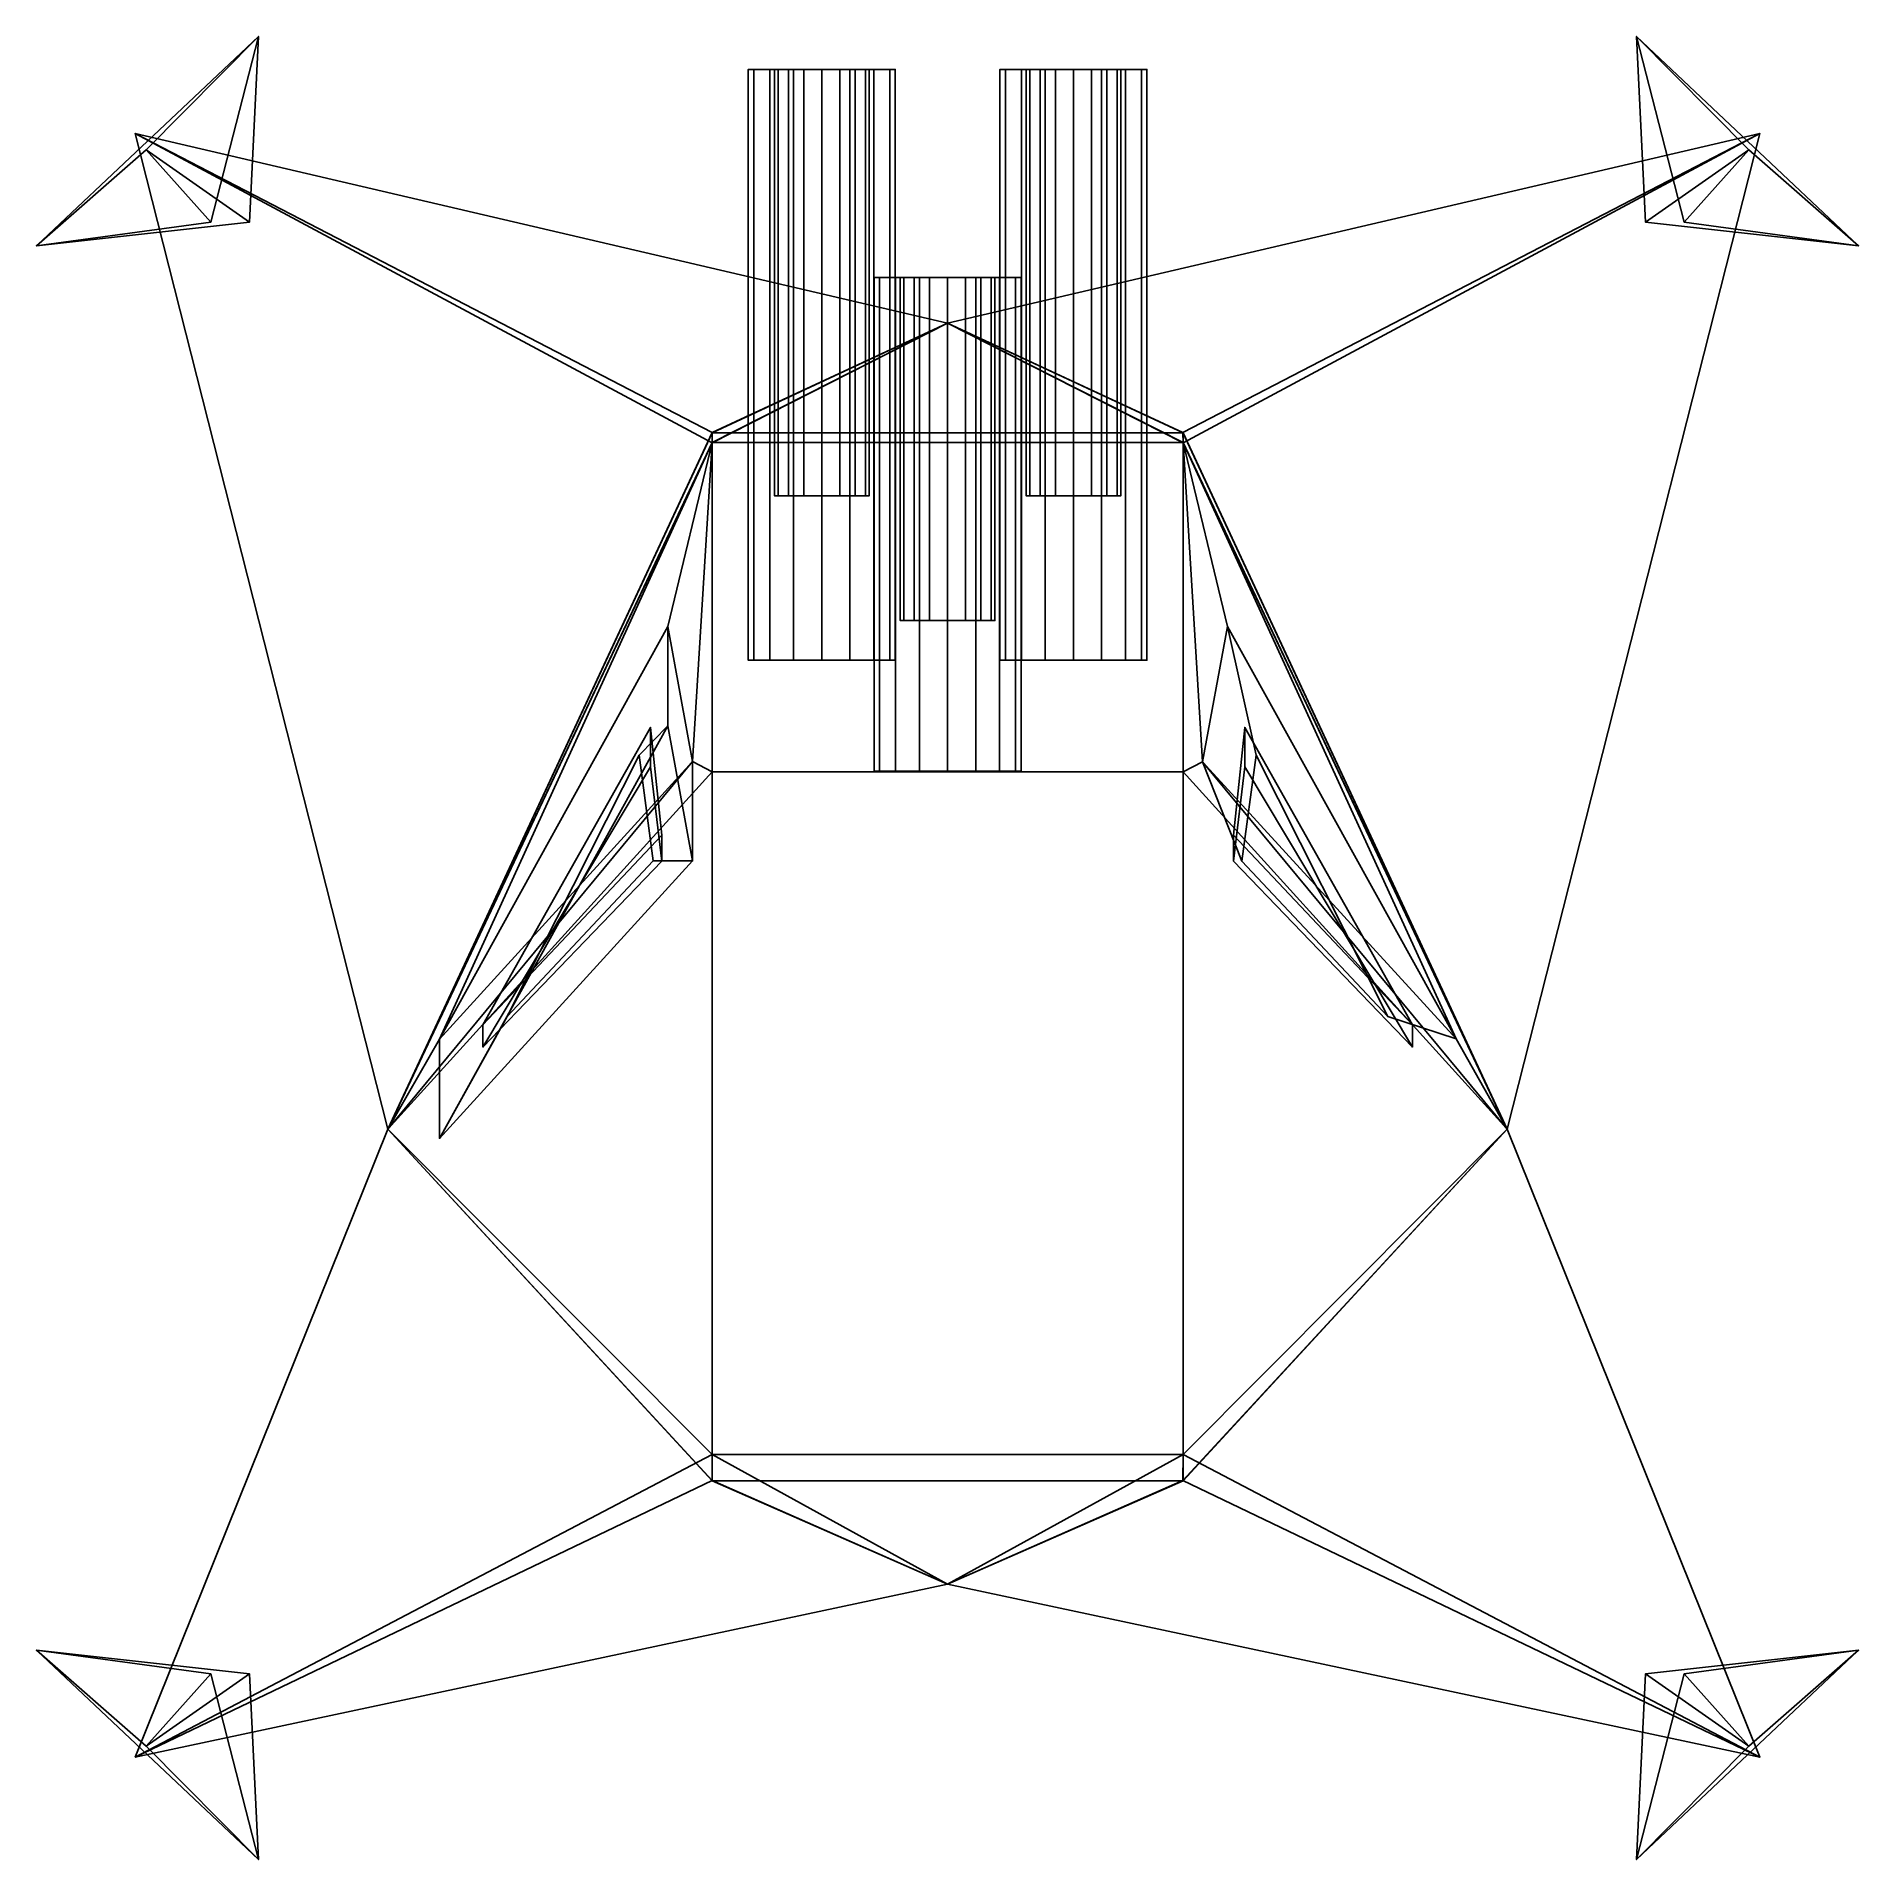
# Model space of a CAD drawing. Extents: x -3.35 to 3.35, y -3.38 to 3.33.
import ezdxf

# ---------------------------------------------------------------- set-up
doc = ezdxf.new("R2010")
doc.units = 0
for name, color, linetype in [('Cube4', 15, 'CONTINUOUS'), ('Cylinder', 15, 'CONTINUOUS'), ('Cylinder1', 15, 'CONTINUOUS'), ('Cylinder5', 15, 'CONTINUOUS'), ('Cylinder6', 15, 'CONTINUOUS'), ('Cylinder7', 15, 'CONTINUOUS'), ('NoName1', 15, 'CONTINUOUS'), ('NoName11', 15, 'CONTINUOUS'), ('NoName12', 15, 'CONTINUOUS'), ('NoName2', 15, 'CONTINUOUS'), ('NoName3', 15, 'CONTINUOUS'), ('NoName3001', 15, 'CONTINUOUS'), ('NoName3002', 15, 'CONTINUOUS'), ('NoName3003', 15, 'CONTINUOUS'), ('NoName4', 15, 'CONTINUOUS'), ('NoName4001', 15, 'CONTINUOUS'), ('NoName4002', 15, 'CONTINUOUS'), ('NoName4003', 15, 'CONTINUOUS')]:
    doc.layers.add(name, color=color, linetype=linetype)

msp = doc.modelspace()

# ---------------------------------------------------------------- linework, layer by layer
at = {"layer": 'Cube4', "color": 0}
for points in [[(0.867103, 1.870621, 0.659644), (-0.866547, 1.870623, 0.659644), (0.000082, 2.274316, -0.015327)], [(-0.866547, 1.833924, -0.43737), (0.000082, 2.274316, -0.015327), (-0.866547, 1.870623, 0.659644)], [(-0.866547, 1.833924, -0.43737), (0.867103, 1.833923, -0.43737), (0.000082, 2.274316, -0.015327)], [(0.867103, 1.870621, 0.659644), (0.000082, 2.274316, -0.015327), (0.867103, 1.833923, -0.43737)], [(-0.866547, 1.870623, 0.659644), (-2.060117, -0.693105, 0.365553), (-2.060123, -0.693104, -0.432787), (-0.866547, 1.833924, -0.43737)], [(-0.866547, 1.870623, 0.659644), (-0.866547, -1.891062, 0.659024), (-2.060117, -0.693105, 0.365553)], [(0.86671, -1.891062, 0.659024), (-0.866547, -1.891062, 0.659024), (-0.866547, 1.870623, 0.659644), (0.867103, 1.870621, 0.659644)], [(0.866713, 0.622166, -1.694406), (0.867103, 1.833923, -0.43737), (-0.866547, 1.833924, -0.43737), (-0.866547, 0.622166, -1.69464)], [(0.86671, -1.891062, 0.659024), (0.867103, 1.870621, 0.659644), (2.05983, -0.693744, 0.365427)], [(2.059834, -0.693744, -0.432246), (2.05983, -0.693744, 0.365427), (0.867103, 1.870621, 0.659644), (0.867103, 1.833923, -0.43737)], [(-0.866547, 0.622166, -1.69464), (-2.060123, -0.693104, -0.432787), (-0.866547, -1.987399, -0.657565)], [(0.86671, -1.987399, -0.657565), (0.866713, 0.622166, -1.694406), (-0.866547, 0.622166, -1.69464), (-0.866547, -1.987399, -0.657565)], [(0.86671, -1.987399, -0.657565), (2.059834, -0.693744, -0.432246), (0.866713, 0.622166, -1.694406)], [(-0.866547, -1.987399, -0.657565), (-2.060123, -0.693104, -0.432787), (-2.060117, -0.693105, 0.365553), (-0.866547, -1.891062, 0.659024)], [(2.05983, -0.693744, 0.365427), (2.059834, -0.693744, -0.432246), (0.86671, -1.987399, -0.657565), (0.86671, -1.891062, 0.659024)], [(-0.866547, -1.891062, 0.659024), (0.86671, -1.891062, 0.659024), (0.000082, -2.368162, -0.014574)], [(-0.866547, -1.891062, 0.659024), (0.000082, -2.368162, -0.014574), (-0.866547, -1.987399, -0.657565)], [(0.86671, -1.987399, -0.657565), (0.000082, -2.368162, -0.014574), (0.86671, -1.891062, 0.659024)], [(0.86671, -1.987399, -0.657565), (-0.866547, -1.987399, -0.657565), (0.000082, -2.368162, -0.014574)]]:
    msp.add_3dface(points, dxfattribs=at)
at = {"layer": 'Cube4', "color": 1}
for points in [[(-1.87085, -0.36147, -0.501075), (-0.866547, 1.833924, -0.43737), (-2.060123, -0.693104, -0.432787)], [(-1.029251, 1.157476, -0.779523), (-0.866547, 1.833924, -0.43737), (-1.87085, -0.36147, -0.501075)], [(-0.93852, 0.660025, -1.499107), (-0.866547, 1.833924, -0.43737), (-1.029251, 1.157476, -0.779523)], [(-0.866547, 0.622166, -1.69464), (-0.866547, 1.833924, -0.43737), (-0.93852, 0.660025, -1.499107)], [(0.866713, 0.622166, -1.694406), (0.938207, 0.65933, -1.498507), (0.867103, 1.833923, -0.43737)], [(1.02996, 1.157619, -0.779984), (1.871747, -0.361269, -0.501602), (0.867103, 1.833923, -0.43737)], [(0.938207, 0.65933, -1.498507), (1.02996, 1.157619, -0.779984), (0.867103, 1.833923, -0.43737)], [(1.871747, -0.361269, -0.501602), (2.059834, -0.693744, -0.432246), (0.867103, 1.833923, -0.43737)], [(1.136266, 0.683814, -0.842367), (1.02996, 1.157619, -0.779984), (0.938207, 0.65933, -1.498507), (1.083526, 0.293562, -1.255372)], [(1.620122, -0.278638, -0.682354), (1.871747, -0.361269, -0.501602), (1.02996, 1.157619, -0.779984), (1.136266, 0.683814, -0.842367)], [(1.083526, 0.293562, -1.255372), (1.620122, -0.278638, -0.682354), (1.136266, 0.683814, -0.842367)], [(-0.93852, 0.660025, -1.499107), (-1.87085, -0.36147, -0.501075), (-2.060123, -0.693104, -0.432787)], [(-0.866547, 0.622166, -1.69464), (-0.93852, 0.660025, -1.499107), (-2.060123, -0.693104, -0.432787)], [(0.866713, 0.622166, -1.694406), (2.059834, -0.693744, -0.432246), (0.938207, 0.65933, -1.498507)], [(0.938207, 0.65933, -1.498507), (2.059834, -0.693744, -0.432246), (1.871747, -0.361269, -0.501602)], [(1.083526, 0.293562, -1.255372), (0.938207, 0.65933, -1.498507), (1.871747, -0.361269, -0.501602), (1.620122, -0.278638, -0.682354)]]:
    msp.add_3dface(points, dxfattribs=at)
at = {"layer": 'Cube4', "color": 2}
for points in [[(-1.87085, -0.72723, -0.501075), (-1.029251, 0.791716, -0.779523), (-1.029251, 1.157476, -0.779523), (-1.87085, -0.36147, -0.501075)], [(-1.029251, 0.791716, -0.779523), (-0.93852, 0.294265, -1.499107), (-0.93852, 0.660025, -1.499107), (-1.029251, 1.157476, -0.779523)], [(-1.87085, -0.72723, -0.501075), (-1.620561, -0.278562, -0.682536), (-1.135624, 0.68349, -0.842095), (-1.029251, 0.791716, -0.779523)], [(-1.029251, 0.791716, -0.779523), (-1.135624, 0.68349, -0.842095), (-1.084001, 0.293976, -1.255074), (-0.93852, 0.294265, -1.499107)], [(-1.084001, 0.293976, -1.255074), (-1.135624, 0.68349, -0.842095), (-1.620561, -0.278562, -0.682536)], [(-0.93852, 0.294265, -1.499107), (-1.87085, -0.72723, -0.501075), (-1.87085, -0.36147, -0.501075), (-0.93852, 0.660025, -1.499107)], [(-0.93852, 0.294265, -1.499107), (-1.084001, 0.293976, -1.255074), (-1.620561, -0.278562, -0.682536), (-1.87085, -0.72723, -0.501075)]]:
    msp.add_3dface(points, dxfattribs=at)
at = {"layer": 'Cylinder', "color": 0}
for points in [[(-1.093354, 0.64024, -0.82127), (-1.093351, 0.785464, -0.821274), (-1.710356, -0.309188, -0.630041), (-1.710353, -0.391217, -0.630043)], [(-1.093351, 0.785464, -0.821274), (-1.052066, 0.388557, -1.328774), (-1.710356, -0.309188, -0.630041)], [(-1.052055, 0.293889, -1.328774), (-1.052066, 0.388557, -1.328774), (-1.093351, 0.785464, -0.821274), (-1.093354, 0.64024, -0.82127)], [(-1.710353, -0.391217, -0.630043), (-1.052055, 0.293889, -1.328774), (-1.093354, 0.64024, -0.82127)], [(-1.710353, -0.391217, -0.630043), (-1.710356, -0.309188, -0.630041), (-1.052066, 0.388557, -1.328774), (-1.052055, 0.293889, -1.328774)]]:
    msp.add_3dface(points, dxfattribs=at)
at = {"layer": 'Cylinder1', "color": 0}
for points in [[(1.094188, 0.64024, -0.82127), (1.094185, 0.785464, -0.821274), (1.0529, 0.388556, -1.328774), (1.052889, 0.293888, -1.328774)], [(1.71119, -0.309188, -0.630041), (1.0529, 0.388556, -1.328774), (1.094185, 0.785464, -0.821274)], [(1.711187, -0.391217, -0.630043), (1.71119, -0.309188, -0.630041), (1.094185, 0.785464, -0.821274), (1.094188, 0.64024, -0.82127)], [(1.094188, 0.64024, -0.82127), (1.052889, 0.293888, -1.328774), (1.711187, -0.391217, -0.630043)], [(1.052889, 0.293888, -1.328774), (1.0529, 0.388556, -1.328774), (1.71119, -0.309188, -0.630041), (1.711187, -0.391217, -0.630043)]]:
    msp.add_3dface(points, dxfattribs=at)
at = {"layer": 'Cylinder5', "color": 0}
for points in [[(0.213386, 3.207888, -0.946071), (0.192786, 3.207888, -0.842605), (0.192786, 1.032966, -0.842605), (0.213386, 1.032966, -0.946071)], [(0.192786, 3.207888, -0.842605), (0.213386, 3.207888, -0.739139), (0.213386, 1.032966, -0.739139), (0.192786, 1.032966, -0.842605)], [(0.192786, 3.207888, -0.842605), (0.213386, 3.207888, -0.946071), (0.302681, 3.207888, -0.909119)], [(0.289438, 3.207888, -0.842605), (0.192786, 3.207888, -0.842605), (0.302681, 3.207888, -0.909119)], [(0.302681, 3.207888, -0.776091), (0.192786, 3.207888, -0.842605), (0.289438, 3.207888, -0.842605)], [(0.213386, 3.207888, -0.739139), (0.192786, 3.207888, -0.842605), (0.302681, 3.207888, -0.776091)], [(0.27205, 3.207888, -1.033785), (0.213386, 3.207888, -0.946071), (0.213386, 1.032966, -0.946071), (0.27205, 1.032966, -1.033784)], [(0.213386, 3.207888, -0.739139), (0.27205, 3.207888, -0.651425), (0.27205, 1.032966, -0.651426), (0.213386, 1.032966, -0.739139)], [(0.213386, 3.207888, -0.946071), (0.27205, 3.207888, -1.033785), (0.340393, 3.207888, -0.965506)], [(0.302681, 3.207888, -0.909119), (0.213386, 3.207888, -0.946071), (0.340393, 3.207888, -0.965506)], [(0.340393, 3.207888, -0.719704), (0.213386, 3.207888, -0.739139), (0.302681, 3.207888, -0.776091)], [(0.396834, 3.207888, -0.682027), (0.213386, 3.207888, -0.739139), (0.340393, 3.207888, -0.719704)], [(0.27205, 3.207888, -0.651425), (0.213386, 3.207888, -0.739139), (0.396834, 3.207888, -0.682027)], [(0.359847, 3.207888, -1.092393), (0.27205, 3.207888, -1.033785), (0.27205, 1.032966, -1.033784), (0.359848, 1.032966, -1.092393)], [(0.27205, 3.207888, -0.651425), (0.359847, 3.207888, -0.592817), (0.359848, 1.032966, -0.592817), (0.27205, 1.032966, -0.651426)], [(0.396834, 3.207888, -1.003183), (0.27205, 3.207888, -1.033785), (0.463411, 3.207888, -1.016414)], [(0.340393, 3.207888, -0.965506), (0.27205, 3.207888, -1.033785), (0.396834, 3.207888, -1.003183)], [(0.27205, 3.207888, -0.651425), (0.396834, 3.207888, -0.682027), (0.463411, 3.207888, -0.668796)], [(0.654773, 3.207888, -0.651425), (0.27205, 3.207888, -0.651425), (0.463411, 3.207888, -0.668796)], [(0.359847, 3.207888, -0.592817), (0.27205, 3.207888, -0.651425), (0.654773, 3.207888, -0.651425)], [(0.27205, 3.207888, -1.033785), (0.359847, 3.207888, -1.092393), (0.566975, 3.207888, -1.092393)], [(0.654773, 3.207888, -1.033785), (0.27205, 3.207888, -1.033785), (0.566975, 3.207888, -1.092393)], [(0.463411, 3.207888, -1.016414), (0.27205, 3.207888, -1.033785), (0.654773, 3.207888, -1.033785)], [(0.463411, 3.207888, -1.112974), (0.359847, 3.207888, -1.092393), (0.359848, 1.032966, -1.092393), (0.463411, 1.032966, -1.112974)], [(0.359847, 3.207888, -0.592817), (0.463411, 3.207888, -0.572236), (0.463411, 1.032966, -0.572236), (0.359848, 1.032966, -0.592817)], [(0.566975, 3.207888, -0.592817), (0.359847, 3.207888, -0.592817), (0.654773, 3.207888, -0.651425)], [(0.463411, 3.207888, -0.572236), (0.359847, 3.207888, -0.592817), (0.566975, 3.207888, -0.592817)], [(0.566975, 3.207888, -1.092393), (0.359847, 3.207888, -1.092393), (0.463411, 3.207888, -1.112974)], [(0.566975, 3.207888, -1.092393), (0.463411, 3.207888, -1.112974), (0.463411, 1.032966, -1.112974), (0.566975, 1.032966, -1.092393)], [(0.463411, 3.207888, -0.572236), (0.566975, 3.207888, -0.592817), (0.566975, 1.032966, -0.592817), (0.463411, 1.032966, -0.572236)], [(0.529988, 3.207888, -1.003183), (0.463411, 3.207888, -1.016414), (0.654773, 3.207888, -1.033785)], [(0.654773, 3.207888, -0.651425), (0.463411, 3.207888, -0.668796), (0.529988, 3.207888, -0.682027)], [(0.586429, 3.207888, -0.965506), (0.529988, 3.207888, -1.003183), (0.654773, 3.207888, -1.033785)], [(0.529988, 3.207888, -0.682027), (0.586429, 3.207888, -0.719704), (0.713437, 3.207888, -0.739139)], [(0.654773, 3.207888, -0.651425), (0.529988, 3.207888, -0.682027), (0.713437, 3.207888, -0.739139)], [(0.654773, 3.207888, -1.033785), (0.566975, 3.207888, -1.092393), (0.566975, 1.032966, -1.092393), (0.654772, 1.032966, -1.033784)], [(0.566975, 3.207888, -0.592817), (0.654773, 3.207888, -0.651425), (0.654772, 1.032966, -0.651426), (0.566975, 1.032966, -0.592817)], [(0.713437, 3.207888, -0.946071), (0.586429, 3.207888, -0.965506), (0.654773, 3.207888, -1.033785)], [(0.624142, 3.207888, -0.909119), (0.586429, 3.207888, -0.965506), (0.713437, 3.207888, -0.946071)], [(0.586429, 3.207888, -0.719704), (0.624142, 3.207888, -0.776091), (0.713437, 3.207888, -0.739139)], [(0.637385, 3.207888, -0.842605), (0.624142, 3.207888, -0.909119), (0.713437, 3.207888, -0.946071)], [(0.624142, 3.207888, -0.776091), (0.637385, 3.207888, -0.842605), (0.734037, 3.207888, -0.842605)], [(0.713437, 3.207888, -0.739139), (0.624142, 3.207888, -0.776091), (0.734037, 3.207888, -0.842605)], [(0.734037, 3.207888, -0.842605), (0.637385, 3.207888, -0.842605), (0.713437, 3.207888, -0.946071)], [(0.713437, 3.207888, -0.946071), (0.654773, 3.207888, -1.033785), (0.654772, 1.032966, -1.033784), (0.713436, 1.032966, -0.946071)], [(0.654773, 3.207888, -0.651425), (0.713437, 3.207888, -0.739139), (0.713436, 1.032966, -0.739139), (0.654772, 1.032966, -0.651426)], [(0.734037, 3.207888, -0.842605), (0.713437, 3.207888, -0.946071), (0.713436, 1.032966, -0.946071), (0.734037, 1.032966, -0.842605)], [(0.713437, 3.207888, -0.739139), (0.734037, 3.207888, -0.842605), (0.734037, 1.032966, -0.842605), (0.713436, 1.032966, -0.739139)], [(0.192786, 1.032966, -0.842605), (0.713436, 1.032966, -0.946071), (0.213386, 1.032966, -0.946071)], [(0.734037, 1.032966, -0.842605), (0.713436, 1.032966, -0.946071), (0.192786, 1.032966, -0.842605)], [(0.713436, 1.032966, -0.739139), (0.734037, 1.032966, -0.842605), (0.192786, 1.032966, -0.842605)], [(0.213386, 1.032966, -0.739139), (0.713436, 1.032966, -0.739139), (0.192786, 1.032966, -0.842605)], [(0.213386, 1.032966, -0.946071), (0.713436, 1.032966, -0.946071), (0.27205, 1.032966, -1.033784)], [(0.654772, 1.032966, -0.651426), (0.713436, 1.032966, -0.739139), (0.213386, 1.032966, -0.739139)], [(0.27205, 1.032966, -0.651426), (0.654772, 1.032966, -0.651426), (0.213386, 1.032966, -0.739139)], [(0.27205, 1.032966, -1.033784), (0.654772, 1.032966, -1.033784), (0.359848, 1.032966, -1.092393)], [(0.713436, 1.032966, -0.946071), (0.654772, 1.032966, -1.033784), (0.27205, 1.032966, -1.033784)], [(0.566975, 1.032966, -0.592817), (0.654772, 1.032966, -0.651426), (0.27205, 1.032966, -0.651426)], [(0.359848, 1.032966, -0.592817), (0.566975, 1.032966, -0.592817), (0.27205, 1.032966, -0.651426)], [(0.359848, 1.032966, -1.092393), (0.566975, 1.032966, -1.092393), (0.463411, 1.032966, -1.112974)], [(0.654772, 1.032966, -1.033784), (0.566975, 1.032966, -1.092393), (0.359848, 1.032966, -1.092393)], [(0.463411, 1.032966, -0.572236), (0.566975, 1.032966, -0.592817), (0.359848, 1.032966, -0.592817)]]:
    msp.add_3dface(points, dxfattribs=at)
at = {"layer": 'Cylinder5', "color": 1}
for points in [[(0.289439, 1.637576, -0.842605), (0.302682, 1.637576, -0.776091), (0.302681, 3.207888, -0.776091), (0.289438, 3.207888, -0.842605)], [(0.302682, 1.637576, -0.909119), (0.289439, 1.637576, -0.842605), (0.289438, 3.207888, -0.842605), (0.302681, 3.207888, -0.909119)], [(0.302682, 1.637576, -0.776091), (0.340394, 1.637576, -0.719703), (0.340393, 3.207888, -0.719704), (0.302681, 3.207888, -0.776091)], [(0.340394, 1.637576, -0.965507), (0.302682, 1.637576, -0.909119), (0.302681, 3.207888, -0.909119), (0.340393, 3.207888, -0.965506)], [(0.340394, 1.637576, -0.719703), (0.396835, 1.637576, -0.682026), (0.396834, 3.207888, -0.682027), (0.340393, 3.207888, -0.719704)], [(0.396835, 1.637576, -1.003184), (0.340394, 1.637576, -0.965507), (0.340393, 3.207888, -0.965506), (0.396834, 3.207888, -1.003183)], [(0.396835, 1.637576, -0.682026), (0.463411, 1.637576, -0.668796), (0.463411, 3.207888, -0.668796), (0.396834, 3.207888, -0.682027)], [(0.463411, 1.637576, -1.016414), (0.396835, 1.637576, -1.003184), (0.396834, 3.207888, -1.003183), (0.463411, 3.207888, -1.016414)], [(0.463411, 1.637576, -0.668796), (0.529988, 1.637576, -0.682026), (0.529988, 3.207888, -0.682027), (0.463411, 3.207888, -0.668796)], [(0.529988, 1.637576, -1.003184), (0.463411, 1.637576, -1.016414), (0.463411, 3.207888, -1.016414), (0.529988, 3.207888, -1.003183)], [(0.529988, 1.637576, -0.682026), (0.586428, 1.637576, -0.719703), (0.586429, 3.207888, -0.719704), (0.529988, 3.207888, -0.682027)], [(0.586428, 1.637576, -0.965507), (0.529988, 1.637576, -1.003184), (0.529988, 3.207888, -1.003183), (0.586429, 3.207888, -0.965506)], [(0.586428, 1.637576, -0.719703), (0.624141, 1.637576, -0.776091), (0.624142, 3.207888, -0.776091), (0.586429, 3.207888, -0.719704)], [(0.624141, 1.637576, -0.909119), (0.586428, 1.637576, -0.965507), (0.586429, 3.207888, -0.965506), (0.624142, 3.207888, -0.909119)], [(0.624141, 1.637576, -0.776091), (0.637384, 1.637576, -0.842605), (0.637385, 3.207888, -0.842605), (0.624142, 3.207888, -0.776091)], [(0.637384, 1.637576, -0.842605), (0.624141, 1.637576, -0.909119), (0.624142, 3.207888, -0.909119), (0.637385, 3.207888, -0.842605)], [(0.289439, 1.637576, -0.842605), (0.302682, 1.637576, -0.909119), (0.624141, 1.637576, -0.909119)], [(0.637384, 1.637576, -0.842605), (0.289439, 1.637576, -0.842605), (0.624141, 1.637576, -0.909119)], [(0.302682, 1.637576, -0.776091), (0.289439, 1.637576, -0.842605), (0.637384, 1.637576, -0.842605)], [(0.302682, 1.637576, -0.909119), (0.340394, 1.637576, -0.965507), (0.586428, 1.637576, -0.965507)], [(0.624141, 1.637576, -0.909119), (0.302682, 1.637576, -0.909119), (0.586428, 1.637576, -0.965507)], [(0.624141, 1.637576, -0.776091), (0.302682, 1.637576, -0.776091), (0.637384, 1.637576, -0.842605)], [(0.340394, 1.637576, -0.719703), (0.302682, 1.637576, -0.776091), (0.624141, 1.637576, -0.776091)], [(0.340394, 1.637576, -0.965507), (0.396835, 1.637576, -1.003184), (0.529988, 1.637576, -1.003184)], [(0.586428, 1.637576, -0.965507), (0.340394, 1.637576, -0.965507), (0.529988, 1.637576, -1.003184)], [(0.586428, 1.637576, -0.719703), (0.340394, 1.637576, -0.719703), (0.624141, 1.637576, -0.776091)], [(0.396835, 1.637576, -0.682026), (0.340394, 1.637576, -0.719703), (0.586428, 1.637576, -0.719703)], [(0.529988, 1.637576, -1.003184), (0.396835, 1.637576, -1.003184), (0.463411, 1.637576, -1.016414)], [(0.529988, 1.637576, -0.682026), (0.396835, 1.637576, -0.682026), (0.586428, 1.637576, -0.719703)], [(0.463411, 1.637576, -0.668796), (0.396835, 1.637576, -0.682026), (0.529988, 1.637576, -0.682026)]]:
    msp.add_3dface(points, dxfattribs=at)
at = {"layer": 'Cylinder6', "color": 0}
for points in [[(-0.71298, 3.207888, -0.946071), (-0.73358, 3.207888, -0.842605), (-0.73358, 1.032966, -0.842605), (-0.71298, 1.032966, -0.946071)], [(-0.73358, 3.207888, -0.842605), (-0.71298, 3.207888, -0.739139), (-0.71298, 1.032966, -0.739139), (-0.73358, 1.032966, -0.842605)], [(-0.73358, 3.207888, -0.842605), (-0.71298, 3.207888, -0.946071), (-0.623685, 3.207888, -0.909119)], [(-0.636928, 3.207888, -0.842605), (-0.73358, 3.207888, -0.842605), (-0.623685, 3.207888, -0.909119)], [(-0.623685, 3.207888, -0.776091), (-0.73358, 3.207888, -0.842605), (-0.636928, 3.207888, -0.842605)], [(-0.71298, 3.207888, -0.739139), (-0.73358, 3.207888, -0.842605), (-0.623685, 3.207888, -0.776091)], [(-0.654316, 3.207888, -1.033785), (-0.71298, 3.207888, -0.946071), (-0.71298, 1.032966, -0.946071), (-0.654316, 1.032966, -1.033784)], [(-0.71298, 3.207888, -0.739139), (-0.654316, 3.207888, -0.651425), (-0.654316, 1.032966, -0.651426), (-0.71298, 1.032966, -0.739139)], [(-0.71298, 3.207888, -0.946071), (-0.654316, 3.207888, -1.033785), (-0.585973, 3.207888, -0.965506)], [(-0.623685, 3.207888, -0.909119), (-0.71298, 3.207888, -0.946071), (-0.585973, 3.207888, -0.965506)], [(-0.585973, 3.207888, -0.719704), (-0.71298, 3.207888, -0.739139), (-0.623685, 3.207888, -0.776091)], [(-0.529531, 3.207888, -0.682027), (-0.71298, 3.207888, -0.739139), (-0.585973, 3.207888, -0.719704)], [(-0.654316, 3.207888, -0.651425), (-0.71298, 3.207888, -0.739139), (-0.529531, 3.207888, -0.682027)], [(-0.566519, 3.207888, -1.092393), (-0.654316, 3.207888, -1.033785), (-0.654316, 1.032966, -1.033784), (-0.566518, 1.032966, -1.092393)], [(-0.654316, 3.207888, -0.651425), (-0.566519, 3.207888, -0.592817), (-0.566518, 1.032966, -0.592817), (-0.654316, 1.032966, -0.651426)], [(-0.529531, 3.207888, -1.003183), (-0.654316, 3.207888, -1.033785), (-0.462955, 3.207888, -1.016414)], [(-0.585973, 3.207888, -0.965506), (-0.654316, 3.207888, -1.033785), (-0.529531, 3.207888, -1.003183)], [(-0.654316, 3.207888, -0.651425), (-0.529531, 3.207888, -0.682027), (-0.462955, 3.207888, -0.668796)], [(-0.271593, 3.207888, -0.651425), (-0.654316, 3.207888, -0.651425), (-0.462955, 3.207888, -0.668796)], [(-0.566519, 3.207888, -0.592817), (-0.654316, 3.207888, -0.651425), (-0.271593, 3.207888, -0.651425)], [(-0.654316, 3.207888, -1.033785), (-0.566519, 3.207888, -1.092393), (-0.359391, 3.207888, -1.092393)], [(-0.271593, 3.207888, -1.033785), (-0.654316, 3.207888, -1.033785), (-0.359391, 3.207888, -1.092393)], [(-0.462955, 3.207888, -1.016414), (-0.654316, 3.207888, -1.033785), (-0.271593, 3.207888, -1.033785)], [(-0.462955, 3.207888, -1.112974), (-0.566519, 3.207888, -1.092393), (-0.566518, 1.032966, -1.092393), (-0.462955, 1.032966, -1.112974)], [(-0.566519, 3.207888, -0.592817), (-0.462955, 3.207888, -0.572236), (-0.462955, 1.032966, -0.572236), (-0.566518, 1.032966, -0.592817)], [(-0.359391, 3.207888, -0.592817), (-0.566519, 3.207888, -0.592817), (-0.271593, 3.207888, -0.651425)], [(-0.462955, 3.207888, -0.572236), (-0.566519, 3.207888, -0.592817), (-0.359391, 3.207888, -0.592817)], [(-0.359391, 3.207888, -1.092393), (-0.566519, 3.207888, -1.092393), (-0.462955, 3.207888, -1.112974)], [(-0.359391, 3.207888, -1.092393), (-0.462955, 3.207888, -1.112974), (-0.462955, 1.032966, -1.112974), (-0.359391, 1.032966, -1.092393)], [(-0.462955, 3.207888, -0.572236), (-0.359391, 3.207888, -0.592817), (-0.359391, 1.032966, -0.592817), (-0.462955, 1.032966, -0.572236)], [(-0.396378, 3.207888, -1.003183), (-0.462955, 3.207888, -1.016414), (-0.271593, 3.207888, -1.033785)], [(-0.271593, 3.207888, -0.651425), (-0.462955, 3.207888, -0.668796), (-0.396378, 3.207888, -0.682027)], [(-0.339937, 3.207888, -0.965506), (-0.396378, 3.207888, -1.003183), (-0.271593, 3.207888, -1.033785)], [(-0.396378, 3.207888, -0.682027), (-0.339937, 3.207888, -0.719704), (-0.212929, 3.207888, -0.739139)], [(-0.271593, 3.207888, -0.651425), (-0.396378, 3.207888, -0.682027), (-0.212929, 3.207888, -0.739139)], [(-0.271593, 3.207888, -1.033785), (-0.359391, 3.207888, -1.092393), (-0.359391, 1.032966, -1.092393), (-0.271594, 1.032966, -1.033784)], [(-0.359391, 3.207888, -0.592817), (-0.271593, 3.207888, -0.651425), (-0.271594, 1.032966, -0.651426), (-0.359391, 1.032966, -0.592817)], [(-0.212929, 3.207888, -0.946071), (-0.339937, 3.207888, -0.965506), (-0.271593, 3.207888, -1.033785)], [(-0.302224, 3.207888, -0.909119), (-0.339937, 3.207888, -0.965506), (-0.212929, 3.207888, -0.946071)], [(-0.339937, 3.207888, -0.719704), (-0.302224, 3.207888, -0.776091), (-0.212929, 3.207888, -0.739139)], [(-0.288981, 3.207888, -0.842605), (-0.302224, 3.207888, -0.909119), (-0.212929, 3.207888, -0.946071)], [(-0.302224, 3.207888, -0.776091), (-0.288981, 3.207888, -0.842605), (-0.192329, 3.207888, -0.842605)], [(-0.212929, 3.207888, -0.739139), (-0.302224, 3.207888, -0.776091), (-0.192329, 3.207888, -0.842605)], [(-0.192329, 3.207888, -0.842605), (-0.288981, 3.207888, -0.842605), (-0.212929, 3.207888, -0.946071)], [(-0.212929, 3.207888, -0.946071), (-0.271593, 3.207888, -1.033785), (-0.271594, 1.032966, -1.033784), (-0.21293, 1.032966, -0.946071)], [(-0.271593, 3.207888, -0.651425), (-0.212929, 3.207888, -0.739139), (-0.21293, 1.032966, -0.739139), (-0.271594, 1.032966, -0.651426)], [(-0.192329, 3.207888, -0.842605), (-0.212929, 3.207888, -0.946071), (-0.21293, 1.032966, -0.946071), (-0.192329, 1.032966, -0.842605)], [(-0.212929, 3.207888, -0.739139), (-0.192329, 3.207888, -0.842605), (-0.192329, 1.032966, -0.842605), (-0.21293, 1.032966, -0.739139)], [(-0.73358, 1.032966, -0.842605), (-0.21293, 1.032966, -0.946071), (-0.71298, 1.032966, -0.946071)], [(-0.192329, 1.032966, -0.842605), (-0.21293, 1.032966, -0.946071), (-0.73358, 1.032966, -0.842605)], [(-0.21293, 1.032966, -0.739139), (-0.192329, 1.032966, -0.842605), (-0.73358, 1.032966, -0.842605)], [(-0.71298, 1.032966, -0.739139), (-0.21293, 1.032966, -0.739139), (-0.73358, 1.032966, -0.842605)], [(-0.71298, 1.032966, -0.946071), (-0.21293, 1.032966, -0.946071), (-0.654316, 1.032966, -1.033784)], [(-0.271594, 1.032966, -0.651426), (-0.21293, 1.032966, -0.739139), (-0.71298, 1.032966, -0.739139)], [(-0.654316, 1.032966, -0.651426), (-0.271594, 1.032966, -0.651426), (-0.71298, 1.032966, -0.739139)], [(-0.654316, 1.032966, -1.033784), (-0.271594, 1.032966, -1.033784), (-0.566518, 1.032966, -1.092393)], [(-0.21293, 1.032966, -0.946071), (-0.271594, 1.032966, -1.033784), (-0.654316, 1.032966, -1.033784)], [(-0.359391, 1.032966, -0.592817), (-0.271594, 1.032966, -0.651426), (-0.654316, 1.032966, -0.651426)], [(-0.566518, 1.032966, -0.592817), (-0.359391, 1.032966, -0.592817), (-0.654316, 1.032966, -0.651426)], [(-0.566518, 1.032966, -1.092393), (-0.359391, 1.032966, -1.092393), (-0.462955, 1.032966, -1.112974)], [(-0.271594, 1.032966, -1.033784), (-0.359391, 1.032966, -1.092393), (-0.566518, 1.032966, -1.092393)], [(-0.462955, 1.032966, -0.572236), (-0.359391, 1.032966, -0.592817), (-0.566518, 1.032966, -0.592817)]]:
    msp.add_3dface(points, dxfattribs=at)
at = {"layer": 'Cylinder6', "color": 1}
for points in [[(-0.636927, 1.637576, -0.842605), (-0.623684, 1.637576, -0.776091), (-0.623685, 3.207888, -0.776091), (-0.636928, 3.207888, -0.842605)], [(-0.623684, 1.637576, -0.909119), (-0.636927, 1.637576, -0.842605), (-0.636928, 3.207888, -0.842605), (-0.623685, 3.207888, -0.909119)], [(-0.623684, 1.637576, -0.776091), (-0.585972, 1.637576, -0.719703), (-0.585973, 3.207888, -0.719704), (-0.623685, 3.207888, -0.776091)], [(-0.585972, 1.637576, -0.965507), (-0.623684, 1.637576, -0.909119), (-0.623685, 3.207888, -0.909119), (-0.585973, 3.207888, -0.965506)], [(-0.585972, 1.637576, -0.719703), (-0.529531, 1.637576, -0.682026), (-0.529531, 3.207888, -0.682027), (-0.585973, 3.207888, -0.719704)], [(-0.529531, 1.637576, -1.003184), (-0.585972, 1.637576, -0.965507), (-0.585973, 3.207888, -0.965506), (-0.529531, 3.207888, -1.003183)], [(-0.529531, 1.637576, -0.682026), (-0.462955, 1.637576, -0.668796), (-0.462955, 3.207888, -0.668796), (-0.529531, 3.207888, -0.682027)], [(-0.462955, 1.637576, -1.016414), (-0.529531, 1.637576, -1.003184), (-0.529531, 3.207888, -1.003183), (-0.462955, 3.207888, -1.016414)], [(-0.462955, 1.637576, -0.668796), (-0.396378, 1.637576, -0.682026), (-0.396378, 3.207888, -0.682027), (-0.462955, 3.207888, -0.668796)], [(-0.396378, 1.637576, -1.003184), (-0.462955, 1.637576, -1.016414), (-0.462955, 3.207888, -1.016414), (-0.396378, 3.207888, -1.003183)], [(-0.396378, 1.637576, -0.682026), (-0.339938, 1.637576, -0.719703), (-0.339937, 3.207888, -0.719704), (-0.396378, 3.207888, -0.682027)], [(-0.339938, 1.637576, -0.965507), (-0.396378, 1.637576, -1.003184), (-0.396378, 3.207888, -1.003183), (-0.339937, 3.207888, -0.965506)], [(-0.339938, 1.637576, -0.719703), (-0.302225, 1.637576, -0.776091), (-0.302224, 3.207888, -0.776091), (-0.339937, 3.207888, -0.719704)], [(-0.302225, 1.637576, -0.909119), (-0.339938, 1.637576, -0.965507), (-0.339937, 3.207888, -0.965506), (-0.302224, 3.207888, -0.909119)], [(-0.302225, 1.637576, -0.776091), (-0.288982, 1.637576, -0.842605), (-0.288981, 3.207888, -0.842605), (-0.302224, 3.207888, -0.776091)], [(-0.288982, 1.637576, -0.842605), (-0.302225, 1.637576, -0.909119), (-0.302224, 3.207888, -0.909119), (-0.288981, 3.207888, -0.842605)], [(-0.636927, 1.637576, -0.842605), (-0.623684, 1.637576, -0.909119), (-0.302225, 1.637576, -0.909119)], [(-0.288982, 1.637576, -0.842605), (-0.636927, 1.637576, -0.842605), (-0.302225, 1.637576, -0.909119)], [(-0.623684, 1.637576, -0.776091), (-0.636927, 1.637576, -0.842605), (-0.288982, 1.637576, -0.842605)], [(-0.623684, 1.637576, -0.909119), (-0.585972, 1.637576, -0.965507), (-0.339938, 1.637576, -0.965507)], [(-0.302225, 1.637576, -0.909119), (-0.623684, 1.637576, -0.909119), (-0.339938, 1.637576, -0.965507)], [(-0.302225, 1.637576, -0.776091), (-0.623684, 1.637576, -0.776091), (-0.288982, 1.637576, -0.842605)], [(-0.585972, 1.637576, -0.719703), (-0.623684, 1.637576, -0.776091), (-0.302225, 1.637576, -0.776091)], [(-0.585972, 1.637576, -0.965507), (-0.529531, 1.637576, -1.003184), (-0.396378, 1.637576, -1.003184)], [(-0.339938, 1.637576, -0.965507), (-0.585972, 1.637576, -0.965507), (-0.396378, 1.637576, -1.003184)], [(-0.339938, 1.637576, -0.719703), (-0.585972, 1.637576, -0.719703), (-0.302225, 1.637576, -0.776091)], [(-0.529531, 1.637576, -0.682026), (-0.585972, 1.637576, -0.719703), (-0.339938, 1.637576, -0.719703)], [(-0.396378, 1.637576, -1.003184), (-0.529531, 1.637576, -1.003184), (-0.462955, 1.637576, -1.016414)], [(-0.396378, 1.637576, -0.682026), (-0.529531, 1.637576, -0.682026), (-0.339938, 1.637576, -0.719703)], [(-0.462955, 1.637576, -0.668796), (-0.529531, 1.637576, -0.682026), (-0.396378, 1.637576, -0.682026)]]:
    msp.add_3dface(points, dxfattribs=at)
at = {"layer": 'Cylinder7', "color": 0}
for points in [[(-0.249944, 2.441788, -1.450687), (-0.270544, 2.441788, -1.347221), (-0.270544, 0.624687, -1.347221), (-0.249943, 0.624687, -1.450687)], [(-0.270544, 2.441788, -1.347221), (-0.249944, 2.441787, -1.243756), (-0.249943, 0.624687, -1.243756), (-0.270544, 0.624687, -1.347221)], [(-0.270544, 2.441788, -1.347221), (-0.249944, 2.441788, -1.450687), (-0.160649, 2.441788, -1.413735)], [(-0.173892, 2.441788, -1.347221), (-0.270544, 2.441788, -1.347221), (-0.160649, 2.441788, -1.413735)], [(-0.160649, 2.441787, -1.280708), (-0.270544, 2.441788, -1.347221), (-0.173892, 2.441788, -1.347221)], [(-0.249944, 2.441787, -1.243756), (-0.270544, 2.441788, -1.347221), (-0.160649, 2.441787, -1.280708)], [(-0.19128, 2.441788, -1.538401), (-0.249944, 2.441788, -1.450687), (-0.249943, 0.624687, -1.450687), (-0.19128, 0.624687, -1.5384)], [(-0.249944, 2.441788, -1.450687), (-0.19128, 2.441788, -1.538401), (-0.122936, 2.441788, -1.470123)], [(-0.160649, 2.441788, -1.413735), (-0.249944, 2.441788, -1.450687), (-0.122936, 2.441788, -1.470123)], [(-0.249944, 2.441787, -1.243756), (-0.19128, 2.441787, -1.156042), (-0.19128, 0.624687, -1.156043), (-0.249943, 0.624687, -1.243756)], [(-0.122936, 2.441787, -1.22432), (-0.249944, 2.441787, -1.243756), (-0.160649, 2.441787, -1.280708)], [(-0.066495, 2.441787, -1.186643), (-0.249944, 2.441787, -1.243756), (-0.122936, 2.441787, -1.22432)], [(-0.19128, 2.441787, -1.156042), (-0.249944, 2.441787, -1.243756), (-0.066495, 2.441787, -1.186643)], [(-0.103482, 2.441788, -1.59701), (-0.19128, 2.441788, -1.538401), (-0.19128, 0.624687, -1.5384), (-0.103482, 0.624687, -1.597008)], [(-0.066495, 2.441788, -1.5078), (-0.19128, 2.441788, -1.538401), (0.000082, 2.441788, -1.52103)], [(-0.122936, 2.441788, -1.470123), (-0.19128, 2.441788, -1.538401), (-0.066495, 2.441788, -1.5078)], [(-0.19128, 2.441788, -1.538401), (-0.103482, 2.441788, -1.59701), (0.103646, 2.441788, -1.59701)], [(0.191443, 2.441788, -1.538401), (-0.19128, 2.441788, -1.538401), (0.103646, 2.441788, -1.59701)], [(0.000082, 2.441788, -1.52103), (-0.19128, 2.441788, -1.538401), (0.191443, 2.441788, -1.538401)], [(-0.19128, 2.441787, -1.156042), (-0.103482, 2.441787, -1.097433), (-0.103482, 0.624687, -1.097435), (-0.19128, 0.624687, -1.156043)], [(-0.19128, 2.441787, -1.156042), (-0.066495, 2.441787, -1.186643), (0.000082, 2.441787, -1.173413)], [(0.191443, 2.441787, -1.156042), (-0.19128, 2.441787, -1.156042), (0.000082, 2.441787, -1.173413)], [(-0.103482, 2.441787, -1.097433), (-0.19128, 2.441787, -1.156042), (0.191443, 2.441787, -1.156042)], [(0.000082, 2.441788, -1.61759), (-0.103482, 2.441788, -1.59701), (-0.103482, 0.624687, -1.597008), (0.000082, 0.624687, -1.617588)], [(0.103646, 2.441788, -1.59701), (-0.103482, 2.441788, -1.59701), (0.000082, 2.441788, -1.61759)], [(-0.103482, 2.441787, -1.097433), (0.000082, 2.441787, -1.076853), (0.000082, 0.624687, -1.076854), (-0.103482, 0.624687, -1.097435)], [(0.103646, 2.441787, -1.097433), (-0.103482, 2.441787, -1.097433), (0.191443, 2.441787, -1.156042)], [(0.000082, 2.441787, -1.076853), (-0.103482, 2.441787, -1.097433), (0.103646, 2.441787, -1.097433)], [(0.103646, 2.441788, -1.59701), (0.000082, 2.441788, -1.61759), (0.000082, 0.624687, -1.617588), (0.103645, 0.624687, -1.597008)], [(0.066658, 2.441788, -1.5078), (0.000082, 2.441788, -1.52103), (0.191443, 2.441788, -1.538401)], [(0.000082, 2.441787, -1.076853), (0.103646, 2.441787, -1.097433), (0.103645, 0.624687, -1.097435), (0.000082, 0.624687, -1.076854)], [(0.191443, 2.441787, -1.156042), (0.000082, 2.441787, -1.173413), (0.066658, 2.441787, -1.186643)], [(0.1231, 2.441788, -1.470123), (0.066658, 2.441788, -1.5078), (0.191443, 2.441788, -1.538401)], [(0.066658, 2.441787, -1.186643), (0.1231, 2.441787, -1.22432), (0.250107, 2.441787, -1.243756)], [(0.191443, 2.441787, -1.156042), (0.066658, 2.441787, -1.186643), (0.250107, 2.441787, -1.243756)], [(0.191443, 2.441788, -1.538401), (0.103646, 2.441788, -1.59701), (0.103645, 0.624687, -1.597008), (0.191443, 0.624687, -1.5384)], [(0.103646, 2.441787, -1.097433), (0.191443, 2.441787, -1.156042), (0.191443, 0.624687, -1.156043), (0.103645, 0.624687, -1.097435)], [(0.250107, 2.441788, -1.450687), (0.1231, 2.441788, -1.470123), (0.191443, 2.441788, -1.538401)], [(0.160812, 2.441788, -1.413735), (0.1231, 2.441788, -1.470123), (0.250107, 2.441788, -1.450687)], [(0.1231, 2.441787, -1.22432), (0.160812, 2.441787, -1.280708), (0.250107, 2.441787, -1.243756)], [(0.174055, 2.441788, -1.347221), (0.160812, 2.441788, -1.413735), (0.250107, 2.441788, -1.450687)], [(0.160812, 2.441787, -1.280708), (0.174055, 2.441788, -1.347221), (0.270707, 2.441788, -1.347221)], [(0.250107, 2.441787, -1.243756), (0.160812, 2.441787, -1.280708), (0.270707, 2.441788, -1.347221)], [(0.270707, 2.441788, -1.347221), (0.174055, 2.441788, -1.347221), (0.250107, 2.441788, -1.450687)], [(0.250107, 2.441788, -1.450687), (0.191443, 2.441788, -1.538401), (0.191443, 0.624687, -1.5384), (0.250107, 0.624687, -1.450687)], [(0.191443, 2.441787, -1.156042), (0.250107, 2.441787, -1.243756), (0.250107, 0.624687, -1.243756), (0.191443, 0.624687, -1.156043)], [(0.270707, 2.441788, -1.347221), (0.250107, 2.441788, -1.450687), (0.250107, 0.624687, -1.450687), (0.270707, 0.624687, -1.347221)], [(0.250107, 2.441787, -1.243756), (0.270707, 2.441788, -1.347221), (0.270707, 0.624687, -1.347221), (0.250107, 0.624687, -1.243756)], [(-0.270544, 0.624687, -1.347221), (0.250107, 0.624687, -1.450687), (-0.249943, 0.624687, -1.450687)], [(0.270707, 0.624687, -1.347221), (0.250107, 0.624687, -1.450687), (-0.270544, 0.624687, -1.347221)], [(0.250107, 0.624687, -1.243756), (0.270707, 0.624687, -1.347221), (-0.270544, 0.624687, -1.347221)], [(-0.249943, 0.624687, -1.243756), (0.250107, 0.624687, -1.243756), (-0.270544, 0.624687, -1.347221)], [(-0.249943, 0.624687, -1.450687), (0.250107, 0.624687, -1.450687), (-0.19128, 0.624687, -1.5384)], [(0.191443, 0.624687, -1.156043), (0.250107, 0.624687, -1.243756), (-0.249943, 0.624687, -1.243756)], [(-0.19128, 0.624687, -1.156043), (0.191443, 0.624687, -1.156043), (-0.249943, 0.624687, -1.243756)], [(-0.19128, 0.624687, -1.5384), (0.191443, 0.624687, -1.5384), (-0.103482, 0.624687, -1.597008)], [(0.250107, 0.624687, -1.450687), (0.191443, 0.624687, -1.5384), (-0.19128, 0.624687, -1.5384)], [(0.103645, 0.624687, -1.097435), (0.191443, 0.624687, -1.156043), (-0.19128, 0.624687, -1.156043)], [(-0.103482, 0.624687, -1.097435), (0.103645, 0.624687, -1.097435), (-0.19128, 0.624687, -1.156043)], [(-0.103482, 0.624687, -1.597008), (0.103645, 0.624687, -1.597008), (0.000082, 0.624687, -1.617588)], [(0.191443, 0.624687, -1.5384), (0.103645, 0.624687, -1.597008), (-0.103482, 0.624687, -1.597008)], [(0.000082, 0.624687, -1.076854), (0.103645, 0.624687, -1.097435), (-0.103482, 0.624687, -1.097435)]]:
    msp.add_3dface(points, dxfattribs=at)
at = {"layer": 'Cylinder7', "color": 1}
for points in [[(-0.173891, 1.178833, -1.347221), (-0.160648, 1.178833, -1.280707), (-0.160649, 2.441787, -1.280708), (-0.173892, 2.441788, -1.347221)], [(-0.160648, 1.178833, -1.413735), (-0.173891, 1.178833, -1.347221), (-0.173892, 2.441788, -1.347221), (-0.160649, 2.441788, -1.413735)], [(-0.122936, 1.178833, -1.470122), (-0.160648, 1.178833, -1.413735), (-0.160649, 2.441788, -1.413735), (-0.122936, 2.441788, -1.470123)], [(-0.160648, 1.178833, -1.280707), (-0.122936, 1.178833, -1.22432), (-0.122936, 2.441787, -1.22432), (-0.160649, 2.441787, -1.280708)], [(-0.066495, 1.178833, -1.507799), (-0.122936, 1.178833, -1.470122), (-0.122936, 2.441788, -1.470123), (-0.066495, 2.441788, -1.5078)], [(-0.122936, 1.178833, -1.22432), (-0.066495, 1.178833, -1.186643), (-0.066495, 2.441787, -1.186643), (-0.122936, 2.441787, -1.22432)], [(0.000082, 1.178833, -1.521029), (-0.066495, 1.178833, -1.507799), (-0.066495, 2.441788, -1.5078), (0.000082, 2.441788, -1.52103)], [(-0.066495, 1.178833, -1.186643), (0.000082, 1.178833, -1.173413), (0.000082, 2.441787, -1.173413), (-0.066495, 2.441787, -1.186643)], [(0.066658, 1.178833, -1.507799), (0.000082, 1.178833, -1.521029), (0.000082, 2.441788, -1.52103), (0.066658, 2.441788, -1.5078)], [(0.000082, 1.178833, -1.173413), (0.066658, 1.178833, -1.186643), (0.066658, 2.441787, -1.186643), (0.000082, 2.441787, -1.173413)], [(0.123099, 1.178833, -1.470122), (0.066658, 1.178833, -1.507799), (0.066658, 2.441788, -1.5078), (0.1231, 2.441788, -1.470123)], [(0.066658, 1.178833, -1.186643), (0.123099, 1.178833, -1.22432), (0.1231, 2.441787, -1.22432), (0.066658, 2.441787, -1.186643)], [(0.160811, 1.178833, -1.413735), (0.123099, 1.178833, -1.470122), (0.1231, 2.441788, -1.470123), (0.160812, 2.441788, -1.413735)], [(0.123099, 1.178833, -1.22432), (0.160811, 1.178833, -1.280707), (0.160812, 2.441787, -1.280708), (0.1231, 2.441787, -1.22432)], [(0.160811, 1.178833, -1.280707), (0.174054, 1.178833, -1.347221), (0.174055, 2.441788, -1.347221), (0.160812, 2.441787, -1.280708)], [(0.174054, 1.178833, -1.347221), (0.160811, 1.178833, -1.413735), (0.160812, 2.441788, -1.413735), (0.174055, 2.441788, -1.347221)], [(-0.173891, 1.178833, -1.347221), (-0.160648, 1.178833, -1.413735), (0.160811, 1.178833, -1.413735)], [(0.174054, 1.178833, -1.347221), (-0.173891, 1.178833, -1.347221), (0.160811, 1.178833, -1.413735)], [(-0.160648, 1.178833, -1.280707), (-0.173891, 1.178833, -1.347221), (0.174054, 1.178833, -1.347221)], [(-0.160648, 1.178833, -1.413735), (-0.122936, 1.178833, -1.470122), (0.123099, 1.178833, -1.470122)], [(0.160811, 1.178833, -1.413735), (-0.160648, 1.178833, -1.413735), (0.123099, 1.178833, -1.470122)], [(0.160811, 1.178833, -1.280707), (-0.160648, 1.178833, -1.280707), (0.174054, 1.178833, -1.347221)], [(-0.122936, 1.178833, -1.22432), (-0.160648, 1.178833, -1.280707), (0.160811, 1.178833, -1.280707)], [(-0.122936, 1.178833, -1.470122), (-0.066495, 1.178833, -1.507799), (0.066658, 1.178833, -1.507799)], [(0.123099, 1.178833, -1.470122), (-0.122936, 1.178833, -1.470122), (0.066658, 1.178833, -1.507799)], [(0.123099, 1.178833, -1.22432), (-0.122936, 1.178833, -1.22432), (0.160811, 1.178833, -1.280707)], [(-0.066495, 1.178833, -1.186643), (-0.122936, 1.178833, -1.22432), (0.123099, 1.178833, -1.22432)], [(0.066658, 1.178833, -1.507799), (-0.066495, 1.178833, -1.507799), (0.000082, 1.178833, -1.521029)], [(0.066658, 1.178833, -1.186643), (-0.066495, 1.178833, -1.186643), (0.123099, 1.178833, -1.22432)], [(0.000082, 1.178833, -1.173413), (-0.066495, 1.178833, -1.186643), (0.066658, 1.178833, -1.186643)]]:
    msp.add_3dface(points, dxfattribs=at)
at = {"layer": 'NoName1', "color": 0}
for points in [[(0.866612, -1.986876, -0.657448), (2.060111, -0.693099, -0.432338), (2.060181, -0.693071, 0.365461), (0.86672, -1.891406, 0.659699)], [(0.866612, -1.986876, -0.657448), (2.990224, -3.004551, 1.744791), (2.060111, -0.693099, -0.432338)], [(0.86672, -1.891406, 0.659699), (2.060181, -0.693071, 0.365461), (2.990224, -3.004551, 1.744791)], [(2.060181, -0.693071, 0.365461), (2.060111, -0.693099, -0.432338), (2.990224, -3.004551, 1.744791)], [(0.000065, -2.368605, -0.014427), (0.86672, -1.891406, 0.659699), (2.990224, -3.004551, 1.744791)], [(0.86672, -1.891406, 0.659699), (0.000065, -2.368605, -0.014427), (0.866612, -1.986876, -0.657448)], [(0.000065, -2.368605, -0.014427), (2.990224, -3.004551, 1.744791), (0.866612, -1.986876, -0.657448)]]:
    msp.add_3dface(points, dxfattribs=at)
at = {"layer": 'NoName11', "color": 0}
for points in [[(-0.867032, 1.870789, 0.659612), (-2.990189, 2.972273, 1.744996), (-0.000443, 2.27439, -0.014649)], [(-2.990189, 2.972273, 1.744996), (-0.867106, 1.833284, -0.436971), (-0.000443, 2.27439, -0.014649)], [(-2.060663, -0.693089, 0.365507), (-2.990189, 2.972273, 1.744996), (-0.867032, 1.870789, 0.659612)], [(-2.990189, 2.972273, 1.744996), (-2.060717, -0.69306, -0.432293), (-0.867106, 1.833284, -0.436971)], [(-2.060717, -0.69306, -0.432293), (-2.990189, 2.972273, 1.744996), (-2.060663, -0.693089, 0.365507)], [(-0.867032, 1.870789, 0.659612), (-0.000443, 2.27439, -0.014649), (-0.867106, 1.833284, -0.436971)], [(-0.867106, 1.833284, -0.436971), (-2.060717, -0.69306, -0.432293), (-2.060663, -0.693089, 0.365507), (-0.867032, 1.870789, 0.659612)]]:
    msp.add_3dface(points, dxfattribs=at)
at = {"layer": 'NoName12', "color": 0}
for points in [[(-2.990563, -3.004551, 1.74479), (-2.06052, -0.69307, 0.365461), (-0.867061, -1.891405, 0.659698)], [(-2.990563, -3.004551, 1.74479), (-2.060451, -0.693098, -0.432339), (-2.06052, -0.69307, 0.365461)], [(-2.060451, -0.693098, -0.432339), (-2.990563, -3.004551, 1.74479), (-0.866953, -1.986875, -0.657449)], [(-0.867061, -1.891405, 0.659698), (-2.06052, -0.69307, 0.365461), (-2.060451, -0.693098, -0.432339), (-0.866953, -1.986875, -0.657449)], [(-2.990563, -3.004551, 1.74479), (-0.867061, -1.891405, 0.659698), (-0.000407, -2.368604, -0.014427)], [(-0.866953, -1.986875, -0.657449), (-0.000407, -2.368604, -0.014427), (-0.867061, -1.891405, 0.659698)], [(-0.866953, -1.986875, -0.657449), (-2.990563, -3.004551, 1.74479), (-0.000407, -2.368604, -0.014427)]]:
    msp.add_3dface(points, dxfattribs=at)
at = {"layer": 'NoName2', "color": 0}
for points in [[(0.000102, 2.274388, -0.014648), (2.989848, 2.972272, 1.744997), (0.866691, 1.870787, 0.659613)], [(0.000102, 2.274388, -0.014648), (0.866765, 1.833282, -0.436969), (2.989848, 2.972272, 1.744997)], [(0.866691, 1.870787, 0.659613), (2.989848, 2.972272, 1.744997), (2.060321, -0.693089, 0.365507)], [(0.866765, 1.833282, -0.436969), (2.060375, -0.693061, -0.432292), (2.989848, 2.972272, 1.744997)], [(2.060321, -0.693089, 0.365507), (2.989848, 2.972272, 1.744997), (2.060375, -0.693061, -0.432292)], [(0.866765, 1.833282, -0.436969), (0.000102, 2.274388, -0.014648), (0.866691, 1.870787, 0.659613)], [(0.866691, 1.870787, 0.659613), (2.060321, -0.693089, 0.365507), (2.060375, -0.693061, -0.432292), (0.866765, 1.833282, -0.436969)]]:
    msp.add_3dface(points, dxfattribs=at)
at = {"layer": 'NoName3', "color": 0}
for points in [[(-2.95021, -2.964674, 2.028868), (-3.353913, -2.611457, -2.607215), (-2.569224, -2.698778, -1.685146)], [(-2.569224, -2.698778, -1.685146), (-3.353913, -2.611457, -2.607215), (-2.537121, -3.381966, -2.606631)], [(-2.537121, -3.381966, -2.606631), (-3.353913, -2.611457, -2.607215), (-2.95021, -2.964674, 2.028868)], [(-2.95021, -2.964674, 2.028868), (-2.569224, -2.698778, -1.685146), (-2.537121, -3.381966, -2.606631)]]:
    msp.add_3dface(points, dxfattribs=at)
at = {"layer": 'NoName3001', "color": 0}
for points in [[(2.536689, -3.381966, -2.606631), (3.353481, -2.611457, -2.607215), (2.568793, -2.698778, -1.685146)], [(2.949779, -2.964674, 2.028868), (3.353481, -2.611457, -2.607215), (2.536689, -3.381966, -2.606631)], [(2.568793, -2.698778, -1.685146), (3.353481, -2.611457, -2.607215), (2.949779, -2.964674, 2.028868)], [(2.536689, -3.381966, -2.606631), (2.568793, -2.698778, -1.685146), (2.949779, -2.964674, 2.028868)]]:
    msp.add_3dface(points, dxfattribs=at)
at = {"layer": 'NoName3002', "color": 0}
for points in [[(2.568793, 2.646065, -1.685146), (3.353481, 2.558744, -2.607215), (2.536689, 3.329253, -2.606631)], [(2.536689, 3.329253, -2.606631), (3.353481, 2.558744, -2.607215), (2.949779, 2.911961, 2.028868)], [(2.949779, 2.911961, 2.028868), (2.568793, 2.646065, -1.685146), (2.536689, 3.329253, -2.606631)], [(2.949779, 2.911961, 2.028868), (3.353481, 2.558744, -2.607215), (2.568793, 2.646065, -1.685146)]]:
    msp.add_3dface(points, dxfattribs=at)
at = {"layer": 'NoName3003', "color": 0}
for points in [[(-2.537121, 3.329252, -2.606631), (-3.353913, 2.558743, -2.607215), (-2.569224, 2.646065, -1.685146)], [(-2.95021, 2.911961, 2.028868), (-3.353913, 2.558743, -2.607215), (-2.537121, 3.329252, -2.606631)], [(-2.537121, 3.329252, -2.606631), (-2.569224, 2.646065, -1.685146), (-2.95021, 2.911961, 2.028868)], [(-2.569224, 2.646065, -1.685146), (-3.353913, 2.558743, -2.607215), (-2.95021, 2.911961, 2.028868)]]:
    msp.add_3dface(points, dxfattribs=at)
at = {"layer": 'NoName4', "color": 0}
for points in [[(-2.711438, -2.698778, -2.790714), (-3.353913, -2.611459, -2.465009), (-2.950207, -2.964665, -4.315529)], [(-2.537122, -3.381967, -2.464424), (-3.353913, -2.611459, -2.465009), (-2.711438, -2.698778, -2.790714)], [(-2.950207, -2.964665, -4.315529), (-3.353913, -2.611459, -2.465009), (-2.537122, -3.381967, -2.464424)], [(-2.537122, -3.381967, -2.464424), (-2.711438, -2.698778, -2.790714), (-2.950207, -2.964665, -4.315529)]]:
    msp.add_3dface(points, dxfattribs=at)
at = {"layer": 'NoName4001', "color": 0}
for points in [[(2.711006, -2.698778, -2.790714), (3.353481, -2.611458, -2.465009), (2.53669, -3.381966, -2.464424)], [(2.53669, -3.381966, -2.464424), (3.353481, -2.611458, -2.465009), (2.949775, -2.964665, -4.315529)], [(2.949775, -2.964665, -4.315529), (3.353481, -2.611458, -2.465009), (2.711006, -2.698778, -2.790714)], [(2.949775, -2.964665, -4.315529), (2.711006, -2.698778, -2.790714), (2.53669, -3.381966, -2.464424)]]:
    msp.add_3dface(points, dxfattribs=at)
at = {"layer": 'NoName4002', "color": 0}
for points in [[(2.53669, 3.329254, -2.464424), (3.353481, 2.558745, -2.465009), (2.711006, 2.646065, -2.790714)], [(2.949775, 2.911952, -4.315529), (3.353481, 2.558745, -2.465009), (2.53669, 3.329254, -2.464424)], [(2.53669, 3.329254, -2.464424), (2.711006, 2.646065, -2.790714), (2.949775, 2.911952, -4.315529)], [(2.711006, 2.646065, -2.790714), (3.353481, 2.558745, -2.465009), (2.949775, 2.911952, -4.315529)]]:
    msp.add_3dface(points, dxfattribs=at)
at = {"layer": 'NoName4003', "color": 0}
for points in [[(-2.711438, 2.646065, -2.790714), (-3.353913, 2.558745, -2.465009), (-2.537122, 3.329253, -2.464424)], [(-2.537122, 3.329253, -2.464424), (-3.353913, 2.558745, -2.465009), (-2.950207, 2.911952, -4.315529)], [(-2.950207, 2.911952, -4.315529), (-2.711438, 2.646065, -2.790714), (-2.537122, 3.329253, -2.464424)], [(-2.950207, 2.911952, -4.315529), (-3.353913, 2.558745, -2.465009), (-2.711438, 2.646065, -2.790714)]]:
    msp.add_3dface(points, dxfattribs=at)

doc.saveas('drawing.dxf')
